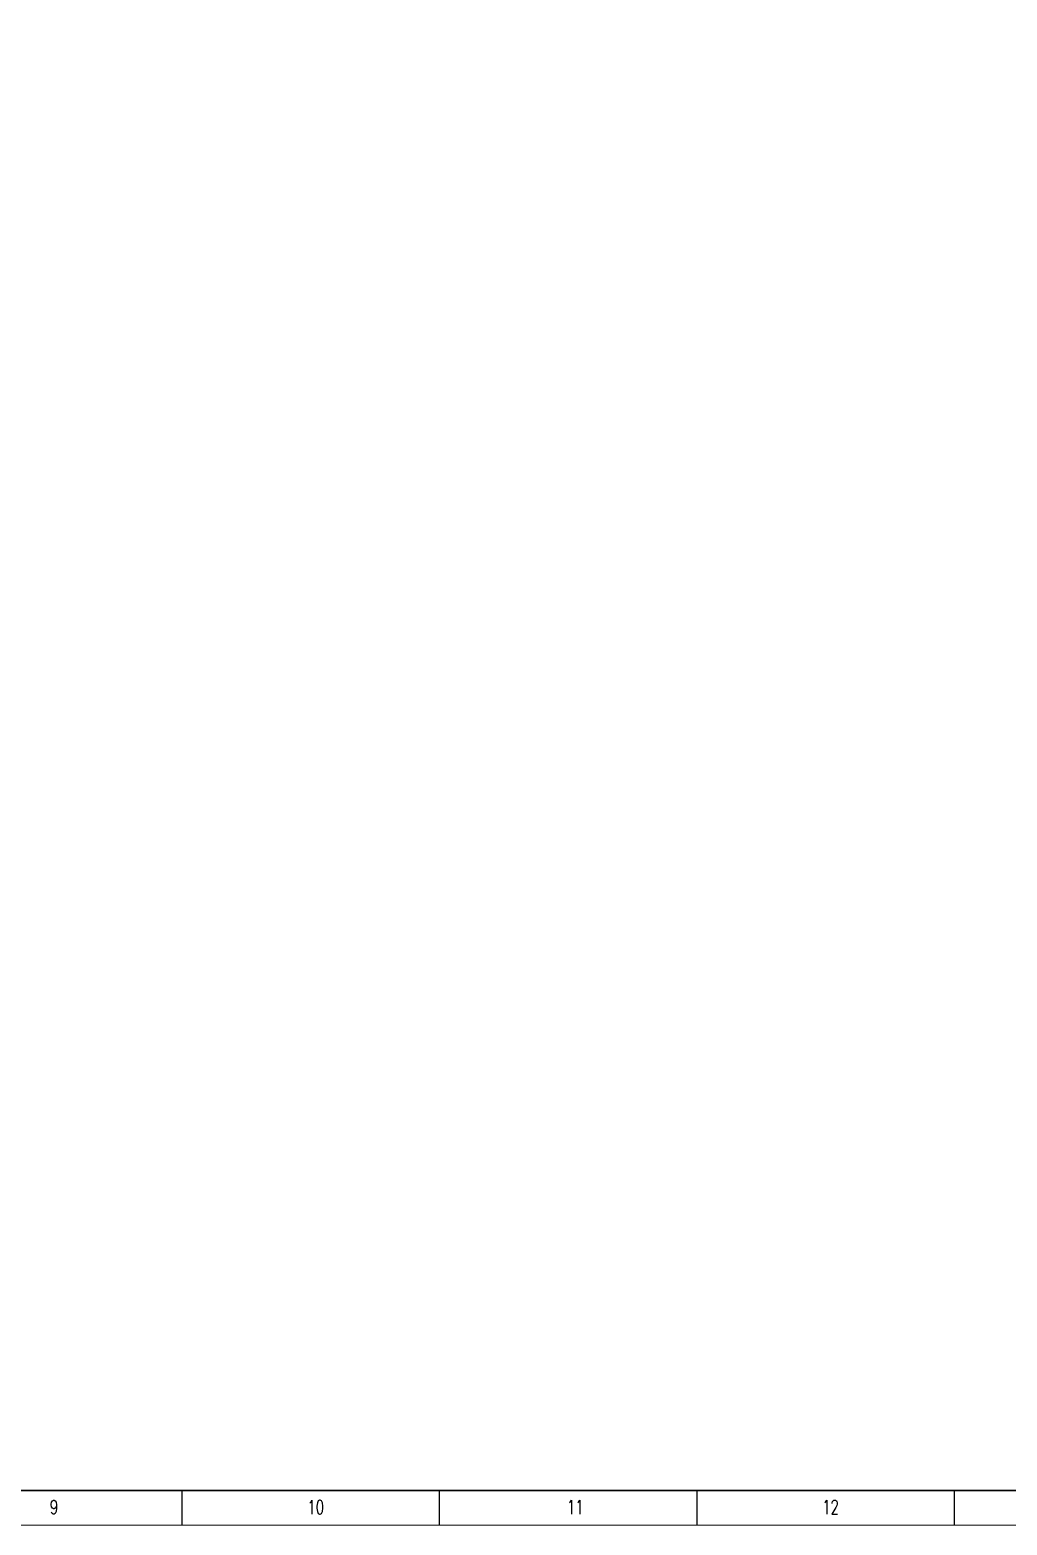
# Model space of a CAD drawing. Header units: inches. Extents: x 19 to 654008, y 34 to 210034.
# Drawn here: x 513088 to 583548, y 34 to 107804 of the extents above; entities that cross this region are included whole.
import ezdxf

# ---------------------------------------------------------------- set-up
doc = ezdxf.new("R2010")
doc.units = ezdxf.units.IN
doc.header["$MEASUREMENT"] = 0
doc.layers.add('Dimension', color=7, linetype='Continuous')
doc.styles.add('TEG BORDER', font='txt_qlt.shx', dxfattribs={"width": 0.7, "bigfont": 'hztxt.shx'})

msp = doc.modelspace()

# ---------------------------------------------------------------- linework, layer by layer
at = {"linetype": 'Continuous'}
msp.add_line((359508, 2534), (601508, 2534), dxfattribs=at)
for p, q in [((524071, 34), (524071, 2534)), ((542633, 34), (542633, 2534)), ((561196, 34), (561196, 2534)), ((579758, 34), (579758, 2534))]:
    msp.add_line(p, q)
at = {"color": 5, "lineweight": 15}
msp.add_lwpolyline([(357008, 210034), (654008, 210034), (654008, 34), (357008, 34)], close=True, dxfattribs=at)
msp.add_lwpolyline([(359508, 207534), (651508, 207534), (651508, 2534), (359508, 2534)], close=True)
at = {"layer": 'Dimension', "color": 9, "lineweight": 20}
msp.add_line((601508, 2534), (552429, 2534), dxfattribs=at)

# ---------------------------------------------------------------- texts
at = {"char_height": 1000, "width": 1000, "attachment_point": 7, "style": 'TEG BORDER'}
for s, insert in [('9', (514532, 831)), ('10', (533094, 831)), ('\\pi150;11', (551657, 831)), ('\\pi-5.6843e-014;12', (570219, 831))]:
    msp.add_mtext(s, dxfattribs=dict(at, insert=insert))

doc.saveas('drawing.dxf')
